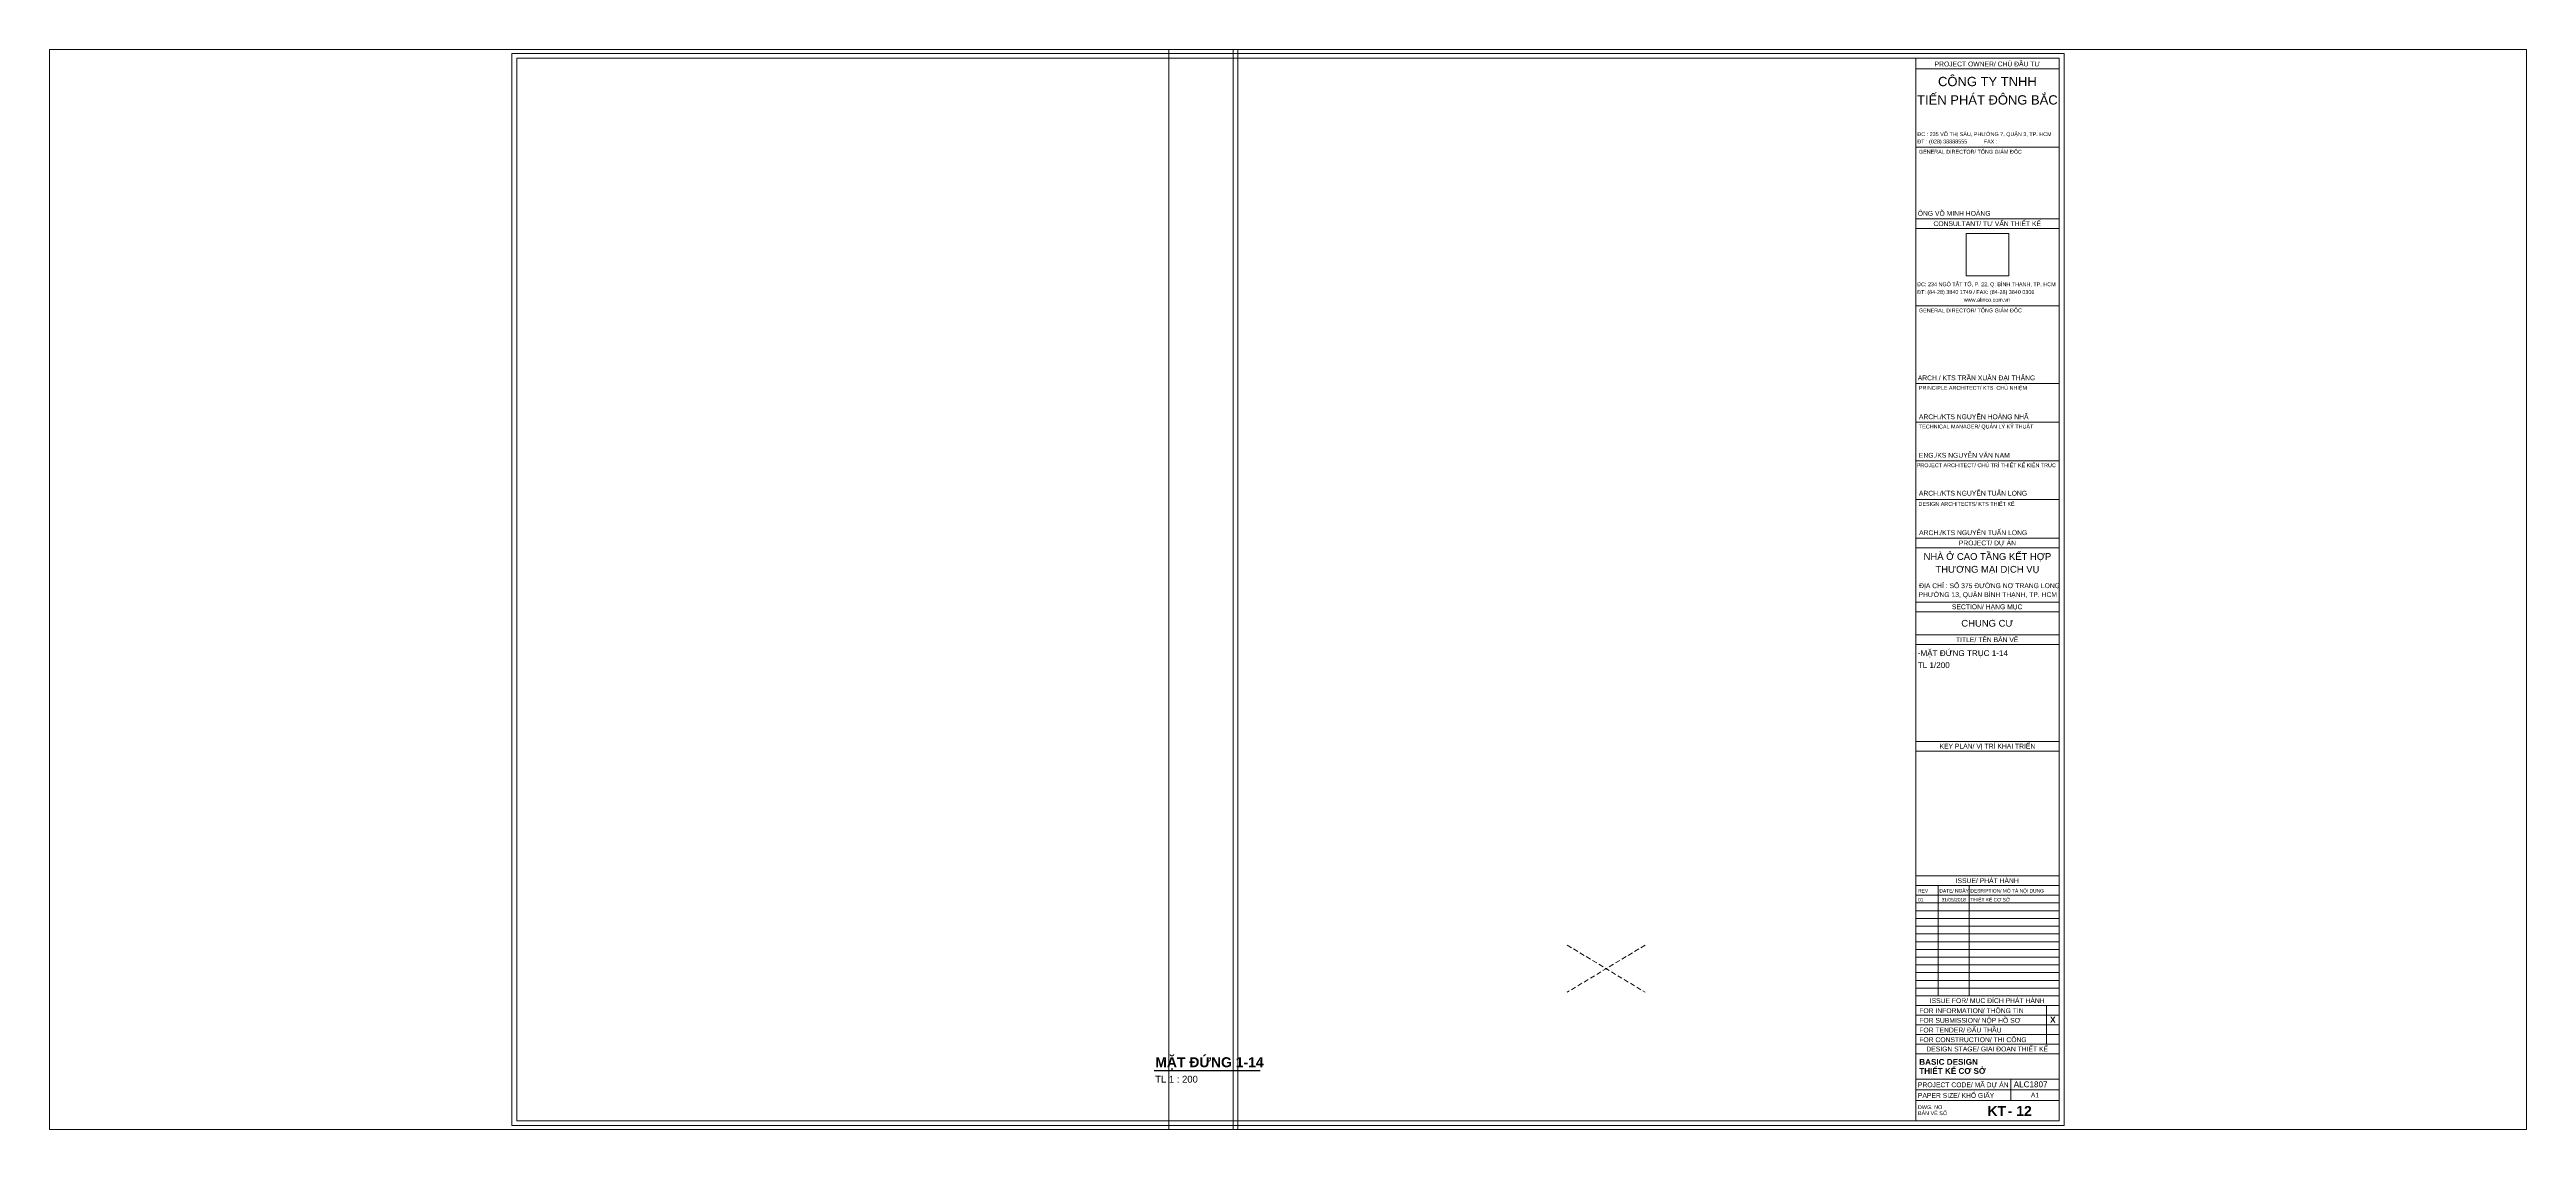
# Paper-space layout 'Layout1' of a CAD drawing. Header units: millimetres. Extents: x -213 to 1066, y 0 to 558.
# The model-space entities are those that its viewports show. They can reach past a viewport. Long polylines and large blocks are cut down to what shows.
import ezdxf

# ---------------------------------------------------------------- set-up
doc = ezdxf.new("R2010")
doc.units = ezdxf.units.MM
doc.linetypes.add('Centre', pattern=[31.75, 6.35, -4.7625, 15.875, -4.7625])
doc.linetypes.add('HIDDEN2', pattern=[4.7625, 3.175, -1.5875])
for name, color, linetype, lineweight in [('A-GLAZ-CWMG', 55, 'Continuous', 5), ('G-ANNO-TTLB', 6, 'Continuous', 5), ('G-ANNO-TTLB-MEDM', 33, 'Continuous', 9), ('G-ANNO-TTLB-THIN', 151, 'Continuous', 5), ('NET-KHUAT', 161, 'HIDDEN2', 9), ('NET-THAY', 2, 'Continuous', 9), ('TRUC', 225, 'Continuous', 5)]:
    doc.layers.add(name, color=color, linetype=linetype, lineweight=lineweight)
doc.styles.add('Arial_10', font='arial_0.ttf', dxfattribs={"height": 1.8})
doc.styles.add('Arial_2', font='arial_0.ttf', dxfattribs={"height": 2.5})
doc.styles.add('Arial_3', font='arial_0.ttf', dxfattribs={"height": 2})
doc.styles.add('Arial_4', font='arial_0.ttf', dxfattribs={"height": 1.8})
doc.styles.add('Arial_5', font='arial_0.ttf', dxfattribs={"height": 2.5})
doc.styles.add('Arial_6', font='arial_0.ttf', dxfattribs={"height": 4.8})
doc.styles.add('Arial_7', font='arial_0.ttf', dxfattribs={"height": 2})
doc.styles.add('Arial_8', font='arial_0.ttf', dxfattribs={"height": 3.5})
doc.styles.add('Arial_9', font='arial_0.ttf', dxfattribs={"height": 3})
doc.styles.add('Arial_B_1', font='arialbd_0.ttf', dxfattribs={"height": 3})
doc.styles.add('Arial_B_2', font='arialbd_0.ttf', dxfattribs={"height": 5.15873})
picture_1 = doc.add_image_def('image1.jpg', size_in_pixel=(598, 599))

# ---------------------------------------------------------------- blocks, each defined once
blk = doc.blocks.new('KT-A1 - KT-A1-1017761--MẶT ĐỨNG TRỤC 1-14')
at = {"layer": 'G-ANNO-TTLB-MEDM'}
for p, q in [((28, 553.5), (28, 4.5)), ((825, 553.5), (28, 553.5)), ((751, 553.5), (751, 4.5)), ((825, 4.5), (825, 553.5)), ((28, 4.5), (825, 4.5))]:
    blk.add_line(p, q, dxfattribs=at)
at = {"layer": 'G-ANNO-TTLB-THIN'}
for p, q in [((827.5, 556), (25.5, 556)), ((25.5, 556), (25.5, 2)), ((827.5, 2), (827.5, 556)), ((825, 548), (751, 548)), ((825, 507.5), (751, 507.5)), ((825, 470.5), (751, 470.5)), ((825, 465.5), (751, 465.5)), ((825, 425.5), (751, 425.5)), ((825, 385.5), (751, 385.5)), ((825, 365.5), (751, 365.5)), ((825, 345.5), (751, 345.5)), ((825, 325.5), (751, 325.5)), ((825, 305.5), (751, 305.5)), ((825, 300.5), (751, 300.5)), ((825, 272.5), (751, 272.5)), ((825, 267.5), (751, 267.5)), ((825, 255.5), (751, 255.5)), ((825, 250.5), (751, 250.5)), ((825, 200.5), (751, 200.5)), ((825, 195.5), (751, 195.5)), ((825, 131), (751, 131)), ((825, 126), (751, 126)), ((825, 121), (751, 121)), ((825, 117), (751, 117)), ((762.5, 69), (762.5, 126)), ((778.5, 69), (778.5, 126)), ((825, 113), (751, 113)), ((825, 109), (751, 109)), ((825, 105), (751, 105)), ((825, 101), (751, 101)), ((825, 97), (751, 97)), ((825, 93), (751, 93)), ((825, 89), (751, 89)), ((825, 85), (751, 85)), ((825, 81), (751, 81)), ((825, 77), (751, 77)), ((825, 73), (751, 73)), ((825, 69), (751, 69)), ((825, 64), (751, 64)), ((818.5, 44), (818.5, 64)), ((825, 59), (751, 59)), ((825, 54), (751, 54)), ((825, 49), (751, 49)), ((825, 44), (751, 44)), ((825, 39), (751, 39)), ((825, 26), (751, 26)), ((800, 26), (800, 15)), ((825, 20.5), (751, 20.5)), ((825, 15), (751, 15)), ((25.5, 2), (827.5, 2))]:
    blk.add_line(p, q, dxfattribs=at)
at = {"layer": 'G-ANNO-TTLB', "line_spacing_factor": 0.936439}
for s, insert, char_height, width, attachment_point, style in [('\\pt12.7,25.4,38.1,50.8,63.5,76.2,88.9,101.6,114.3,127,139.7,152.4,165.1,177.8,190.5,203.2,215.9,228.6,241.3,254,266.7,279.4,292.1,304.8,317.5,330.2,342.9,355.6,368.3,381,393.7,406.4;PROJECT OWNER/ CHỦ {\\fArial|b0|i0|c238|p34;ĐẦU T}Ư', (787.9, 551.8), 2.5, 72.23, 2, 'Arial_2'), ('\\pt12,24,36,48,60,72,84,96,108,120,132,144,156,168,180,192,204,216,228,240,252,264,276,288,300,312,324,336,348,360,372,384;GENERAL DIRECTOR/ TỔNG GIÁM {\\fArial|b0|i0|c238|p34;ĐỐC}', (752.5, 506.2), 2, 71.44, 1, 'Arial_3'), ('\\pt12.7,25.4,38.1,50.8,63.5,76.2,88.9,101.6,114.3,127,139.7,152.4,165.1,177.8,190.5,203.2,215.9,228.6,241.3,254,266.7,279.4,292.1,304.8,317.5,330.2,342.9,355.6,368.3,381,393.7,406.4;ÔNG VÕ MINH HOÀNG', (751.9, 474.6), 2.5, 72.03, 1, 'Arial_2'), ('\\pt12.7,25.4,38.1,50.8,63.5,76.2,88.9,101.6,114.3,127,139.7,152.4,165.1,177.8,190.5,203.2,215.9,228.6,241.3,254,266.7,279.4,292.1,304.8,317.5,330.2,342.9,355.6,368.3,381,393.7,406.4;CONSULTANT/ T{\\fArial|b0|i0|c163|p34;Ư VẤN THIẾT KẾ}', (787.8, 469.3), 2.5, 72.36, 2, 'Arial_2'), ('\\pt12,24,36,48,60,72,84,96,108,120,132,144,156,168,180,192,204,216,228,240,252,264,276,288,300,312,324,336,348,360,372,384;{\\fArial|b0|i0|c238|p34;ĐC: 234 NGÔ TẤT TỐ, P. 22, Q. B}ÌNH THẠNH, TP. HCM', (751.6, 437.7), 2, 72.89, 1, 'Arial_3'), ('\\pt12,24,36,48,60,72,84,96,108,120,132,144,156,168,180,192,204,216,228,240,252,264,276,288,300,312,324,336,348,360,372,384;{\\fArial|b0|i0|c238|p34;ĐT: (84-28) 3840 1749 / FAX: (84-28) 3840 0306}', (751.6, 433.7), 2, 72.89, 1, 'Arial_3'), ('\\pt12,24,36,48,60,72,84,96,108,120,132,144,156,168,180,192,204,216,228,240,252,264,276,288,300,312,324,336,348,360,372,384;GENERAL DIRECTOR/ TỔNG GIÁM {\\fArial|b0|i0|c238|p34;ĐỐC}', (752.5, 424.2), 2, 71.44, 1, 'Arial_3'), ('\\pt12,24,36,48,60,72,84,96,108,120,132,144,156,168,180,192,204,216,228,240,252,264,276,288,300,312,324,336,348,360,372,384;{\\fArial|b0|i0|c238|p34;www.alinco.com.vn}', (775.7, 429.7), 2, 24.61, 1, 'Arial_3'), ('\\pt12.7,25.4,38.1,50.8,63.5,76.2,88.9,101.6,114.3,127,139.7,152.4,165.1,177.8,190.5,203.2,215.9,228.6,241.3,254,266.7,279.4,292.1,304.8,317.5,330.2,342.9,355.6,368.3,381,393.7,406.4;ARCH./ KTS TRẦN XUÂN {\\fArial|b0|i0|c238|p34;ĐẠI THẮNG}', (751.9, 389.6), 2.5, 72.03, 1, 'Arial_2'), ('\\pt12,24,36,48,60,72,84,96,108,120,132,144,156,168,180,192,204,216,228,240,252,264,276,288,300,312,324,336,348,360,372,384;PRINCIPLE ARCHITECT/ KTS  CHỦ NHIỆM', (752.5, 384.2), 2, 71.44, 1, 'Arial_3'), ('\\pt12,24,36,48,60,72,84,96,108,120,132,144,156,168,180,192,204,216,228,240,252,264,276,288,300,312,324,336,348,360,372,384;TECHNICAL MANAGER/ QUẢN LÝ KỸ THUẬT', (752.5, 364.2), 2, 71.24, 1, 'Arial_3'), ('\\pt12,24,36,48,60,72,84,96,108,120,132,144,156,168,180,192,204,216,228,240,252,264,276,288,300,312,324,336,348,360,372,384;PROJECT ARCHITECT/ CHỦ TRÌ THIẾT KẾ KIẾN TRÚC', (751.4, 344.2), 2, 75.21, 1, 'Arial_3'), ('\\pt12,24,36,48,60,72,84,96,108,120,132,144,156,168,180,192,204,216,228,240,252,264,276,288,300,312,324,336,348,360,372,384;DESIGN ARCHITECTS/ KTS THIẾT KẾ', (752.3, 324.2), 2, 71.24, 1, 'Arial_3'), ('\\pt12.7,25.4,38.1,50.8,63.5,76.2,88.9,101.6,114.3,127,139.7,152.4,165.1,177.8,190.5,203.2,215.9,228.6,241.3,254,266.7,279.4,292.1,304.8,317.5,330.2,342.9,355.6,368.3,381,393.7,406.4;PROJECT/ DỰ ÁN', (787.9, 304.3), 2.5, 72.36, 2, 'Arial_2'), ('\\pt12.7,25.4,38.1,50.8,63.5,76.2,88.9,101.6,114.3,127,139.7,152.4,165.1,177.8,190.5,203.2,215.9,228.6,241.3,254,266.7,279.4,292.1,304.8,317.5,330.2,342.9,355.6,368.3,381,393.7,406.4;SECTION/ HẠNG MỤC', (787.8, 271.3), 2.5, 72.36, 2, 'Arial_2'), ('\\pt12.7,25.4,38.1,50.8,63.5,76.2,88.9,101.6,114.3,127,139.7,152.4,165.1,177.8,190.5,203.2,215.9,228.6,241.3,254,266.7,279.4,292.1,304.8,317.5,330.2,342.9,355.6,368.3,381,393.7,406.4;TITLE/ TÊN BẢN VẼ', (787.8, 254.3), 2.5, 72.36, 2, 'Arial_2'), ('\\pt12.7,25.4,38.1,50.8,63.5,76.2,88.9,101.6,114.3,127,139.7,152.4,165.1,177.8,190.5,203.2,215.9,228.6,241.3,254,266.7,279.4,292.1,304.8,317.5,330.2,342.9,355.6,368.3,381,393.7,406.4;KEY PLAN/ VỊ TRÍ KHAI TRIỂN', (787.9, 199.3), 2.5, 72.36, 2, 'Arial_2'), ('\\pt12.7,25.4,38.1,50.8,63.5,76.2,88.9,101.6,114.3,127,139.7,152.4,165.1,177.8,190.5,203.2,215.9,228.6,241.3,254,266.7,279.4,292.1,304.8,317.5,330.2,342.9,355.6,368.3,381,393.7,406.4;ISSUE/ PHÁT HÀNH', (787.8, 129.8), 2.5, 72.36, 2, 'Arial_2'), ('\\pt12.70001,25.4,38.10001,50.8,63.5,76.19999,88.9,101.59999,114.3,127.00001,139.7,152.40001,165.1,177.8,190.49999,203.2,215.89999,228.6,241.30001,254,266.70001,279.4,292.1,304.79999,317.5,330.19999,342.9,355.60001,368.3,381.00001,393.7,406.4;REV', (752.1, 124.2), 1.8, 9.39, 1, 'Arial_4'), ('\\pt12.7,25.4,38.1,50.8,63.5,76.2,88.9,101.6,114.3,127,139.7,152.4,165.1,177.8,190.5,203.2,215.9,228.6,241.3,254,266.7,279.4,292.1,304.8,317.5,330.2,342.9,355.6,368.3,381,393.7,406.4;DATE/ NGÀY', (763.1, 124.2), 1.8, 15.21, 1, 'Arial_4'), ('\\pt12.7,25.4,38.1,50.8,63.5,76.2,88.9,101.6,114.3,127,139.7,152.4,165.1,177.8,190.5,203.2,215.9,228.6,241.3,254,266.7,279.4,292.1,304.8,317.5,330.2,342.9,355.6,368.3,381,393.7,406.4;DESRIPTION/ MÔ TẢ NỘI DUNG', (779.1, 124.2), 1.8, 44.91, 1, 'Arial_4'), ('\\pt12.7,25.4,38.1,50.8,63.5,76.2,88.9,101.6,114.3,127,139.7,152.4,165.1,177.8,190.5,203.2,215.9,228.6,241.3,254,266.7,279.4,292.1,304.8,317.5,330.2,342.9,355.6,368.3,381,393.7,406.4;ISSUE FOR/ MỤC {\\fArial|b0|i0|c238|p34;ĐÍCH PHÁT H}ÀNH', (787.8, 67.8), 2.5, 72.36, 2, 'Arial_2'), ('\\pt12.7,25.4,38.1,50.8,63.5,76.2,88.9,101.6,114.3,127,139.7,152.4,165.1,177.8,190.5,203.2,215.9,228.6,241.3,254,266.7,279.4,292.1,304.8,317.5,330.2,342.9,355.6,368.3,381,393.7,406.4;FOR INFORMATION/ THÔNG TIN', (752.7, 62.6), 2.5, 54.77, 1, 'Arial_2'), ('\\pt12.7,25.4,38.1,50.8,63.5,76.2,88.9,101.6,114.3,127,139.7,152.4,165.1,177.8,190.5,203.2,215.9,228.6,241.3,254,266.7,279.4,292.1,304.8,317.5,330.2,342.9,355.6,368.3,381,393.7,406.4;FOR SUBMISSION/ NỘP HỒ S{\\fArial|b0|i0|c163|p34;Ơ}', (752.7, 57.6), 2.5, 53.38, 1, 'Arial_2'), ('\\pt12.7,25.4,38.1,50.8,63.5,76.2,88.9,101.6,114.3,127,139.7,152.4,165.1,177.8,190.5,203.2,215.9,228.6,241.3,254,266.7,279.4,292.1,304.8,317.5,330.2,342.9,355.6,368.3,381,393.7,406.4;FOR TENDER/ {\\fArial|b0|i0|c238|p34;ĐẤU THẦU}', (752.7, 52.6), 2.5, 43.66, 1, 'Arial_2'), ('\\pt12.69999,25.40001,38.1,50.79999,63.50001,76.2,88.89999,101.60001,114.3,126.99999,139.70001,152.4,165.09999,177.80001,190.5,203.19999,215.90001,228.6,241.29999,254.00001,266.7,279.39999,292.10001,304.8,317.49999,330.20001,342.9,355.59999,368.30001,381,393.69999,406.40001;X', (820.3, 58.2), 3, 2.939, 1, 'Arial_B_1'), ('\\pt12.7,25.4,38.1,50.8,63.5,76.2,88.9,101.6,114.3,127,139.7,152.4,165.1,177.8,190.5,203.2,215.9,228.6,241.3,254,266.7,279.4,292.1,304.8,317.5,330.2,342.9,355.6,368.3,381,393.7,406.4;FOR CONSTRUCTION/ THI CÔNG', (752.7, 47.6), 2.5, 56.09, 1, 'Arial_2'), ('\\pt12.7,25.4,38.1,50.8,63.5,76.2,88.9,101.6,114.3,127,139.7,152.4,165.1,177.8,190.5,203.2,215.9,228.6,241.3,254,266.7,279.4,292.1,304.8,317.5,330.2,342.9,355.6,368.3,381,393.7,406.4;DESIGN STAGE/ GIAI {\\fArial|b0|i0|c238|p34;ĐOẠN THIẾT KẾ}', (787.8, 42.8), 2.5, 72.36, 2, 'Arial_2'), ('\\pt12.7,25.4,38.1,50.8,63.5,76.2,88.9,101.6,114.3,127,139.7,152.4,165.1,177.8,190.5,203.2,215.9,228.6,241.3,254,266.7,279.4,292.1,304.8,317.5,330.2,342.9,355.6,368.3,381,393.7,406.4;BASIC DESIGN THIẾT KẾ C{\\fArial|b1|i0|c163|p34;Ơ SỞ}', (752.7, 36.4), 3, 35.46, 1, 'Arial_B_1'), ('\\pt12.7,25.4,38.1,50.8,63.5,76.2,88.9,101.6,114.3,127,139.7,152.4,165.1,177.8,190.5,203.2,215.9,228.6,241.3,254,266.7,279.4,292.1,304.8,317.5,330.2,342.9,355.6,368.3,381,393.7,406.4;PROJECT CODE/ MÃ DỰ ÁN', (752, 24.3), 2.5, 46.96, 1, 'Arial_2'), ('\\pt12.7,25.4,38.1,50.8,63.5,76.2,88.9,101.6,114.3,127,139.7,152.4,165.1,177.8,190.5,203.2,215.9,228.6,241.3,254,266.7,279.4,292.1,304.8,317.5,330.2,342.9,355.6,368.3,381,393.7,406.4;PAPER SIZE/ KHỔ GIẤY', (752, 18.8), 2.5, 46.96, 1, 'Arial_2'), ('\\pt12.7,25.4,38.1,50.8,63.5,76.2,88.9,101.6,114.3,127,139.7,152.4,165.1,177.8,190.5,203.2,215.9,228.6,241.3,254,266.7,279.4,292.1,304.8,317.5,330.2,342.9,355.6,368.3,381,393.7,406.4;A1', (812.5, 19), 2.5, 23.02, 2, 'Arial_2'), ('\\pt12,24,36,48,60,72,84,96,108,120,132,144,156,168,180,192,204,216,228,240,252,264,276,288,300,312,324,336,348,360,372,384;DWG. NO BẢN VẼ SỐ', (752, 12.5), 2, 16.14, 1, 'Arial_3')]:
    blk.add_mtext(s, dxfattribs=dict(at, insert=insert, char_height=char_height, width=width, attachment_point=attachment_point, style=style))
at = {"layer": 'G-ANNO-TTLB'}
image = blk.add_image(picture_1, insert=(777, 441), size_in_units=(21.9, 22), dxfattribs=at)
image.dxf.flags = 7
blk = doc.blocks.new('Rectangular Mullion - Rectangular Mullion-V58-MẶT ĐỨNG 1-14')
at = {"layer": 'A-GLAZ-CWMG'}
for p, q in [((364.9, 2166.7), (364.9, 0)), ((398.2, 2166.7), (398.2, 0)), ((398.2, 0), (364.9, 0)), ((400.5, 0), (398.2, 0))]:
    blk.add_line(p, q, dxfattribs=at)

msp = doc.modelspace()

# ---------------------------------------------------------------- linework, layer by layer
at = {"layer": 'NET-THAY'}
msp.add_lwpolyline([(400.5, -150), (400.5, 81700)], dxfattribs=at)
at = {"layer": 'TRUC', "linetype": 'Centre'}
msp.add_line((-10499.5, 0), (108517.8, 0), dxfattribs=at)

# ---------------------------------------------------------------- block references
at = {"layer": 'A-GLAZ-CWMG'}
msp.add_blockref('Rectangular Mullion - Rectangular Mullion-V58-MẶT ĐỨNG 1-14', (0, 0), dxfattribs=at)

psp = doc.layouts.get("Layout1")

# ---------------------------------------------------------------- linework, layer by layer
at = {"layer": 'NET-KHUAT', "ltscale": 0.8}
for points in [[(570.8, 95.2), (611, 70.9)], [(611, 95.2), (570.8, 70.9)]]:
    psp.add_lwpolyline(points, dxfattribs=at)

# ---------------------------------------------------------------- block references
at = {"layer": 'G-ANNO-TTLB'}
psp.add_blockref('KT-A1 - KT-A1-1017761--MẶT ĐỨNG TRỤC 1-14', (0, 0), dxfattribs=at)

# ---------------------------------------------------------------- texts
at = {"layer": 'G-ANNO-TTLB', "line_spacing_factor": 0.941778}
for s, insert, char_height, width, attachment_point, style in [('CÔNG TY TNHH', (787.9, 543.9), 4.8, 60.705, 2, 'Arial_6'), ('TIẾN PHÁT ĐÔNG BẮC', (787.9, 534.4), 4.8, 86.68, 2, 'Arial_6'), ('ĐC : 235 VÕ THỊ SÁU, PHƯỜNG 7, QUẬN 3, TP. HCM', (751.7, 515.3), 2, 82.809, 1, 'Arial_7'), ('ĐT : (028) 38888555           FAX :', (751.7, 511.5), 2, 49.411, 1, 'Arial_7'), ('ARCH./KTS NGUYỄN HOÀNG NHÃ', (752.5, 369.5), 2.5, 67.52, 1, 'Arial_5'), ('ENG./KS NGUYỄN VĂN NAM', (752.5, 349.6), 2.5, 55.981, 1, 'Arial_5'), ('ARCH./KTS NGUYỄN TUẤN LONG', (752.5, 330), 2.5, 66.602, 1, 'Arial_5'), ('ARCH./KTS NGUYỄN TUẤN LONG', (752.6, 309.6), 2.5, 66.602, 1, 'Arial_5'), ('NHÀ Ở CAO TẦNG KẾT HỢP', (787.9, 297.8), 3.5, 78.757, 2, 'Arial_8'), ('ĐỊA CHỈ : SỐ 375 ĐƯỜNG NƠ TRANG LONG', (752.6, 282.2), 2.5, 86.925, 1, 'Arial_5'), ('THƯƠNG MẠI DỊCH VỤ', (787.9, 291.2), 3.5, 64.059, 2, 'Arial_8'), ('PHƯỜNG 13, QUẬN BÌNH THẠNH, TP. HCM', (752.3, 277.6), 2.5, 85.364, 1, 'Arial_5'), ('CHUNG CƯ', (787.9, 263.3), 3.5, 32.137, 2, 'Arial_8'), ('-MẶT ĐỨNG TRỤC 1-14', (751.9, 247.6), 3, 55.604, 1, 'Arial_9'), ('TL 1/200', (751.9, 241.4), 3, 19.796, 1, 'Arial_9'), ('01', (752.1, 119.6), 1.8, 3.35, 1, 'Arial_10'), ('31/05/2018', (770.5, 119.6), 1.8, 15.073, 2, 'Arial_10'), ('THIẾT KẾ CƠ SỞ', (779.1, 119.6), 1.8, 24.504, 1, 'Arial_10'), ('TL 1 : 200', (357.9, 27.7), 3.5, 26.352, 1, 'Arial_8'), ('ALC1807', (801.5, 24.8), 3, 20.897, 1, 'Arial_9'), ('KT', (787.9, 12.1), 5.16, 11.202, 1, 'Arial_B_2'), ('- 12', (798.4, 12.1), 5.16, 14.447, 1, 'Arial_B_2')]:
    psp.add_mtext(s, dxfattribs=dict(at, insert=insert, char_height=char_height, width=width, attachment_point=attachment_point, style=style))

# ---------------------------------------------------------------- viewports
at = {"layer": '0'}
psp.add_viewport(center=(426.5, 279), size=(1279.9, 558.05), view_center_point=(426.5, 279), view_height=558.05, dxfattribs=at)

# ---------------------------------------------------------------- next in the draw order: texts
at = {"layer": 'G-ANNO-TTLB', "lineweight": 30, "insert": (355.9, 37.3), "char_height": 5.159, "width": 67.398, "attachment_point": 1, "line_spacing_factor": 0.941778, "style": 'Arial_B_2', "bg_fill": 3, "box_fill_scale": 1.25, "bg_fill_color": 256, "bg_fill_true_color": 13158600, "bg_fill_transparency": 0}
psp.add_mtext(' MẶT ĐỨNG 1-14', dxfattribs=at)

# ---------------------------------------------------------------- next in the draw order: linework, layer by layer
at = {"layer": 'G-ANNO-TTLB', "lineweight": 30}
psp.add_line((357.4, 30.4), (412.1, 30.4), dxfattribs=at)

doc.saveas('drawing.dxf')
